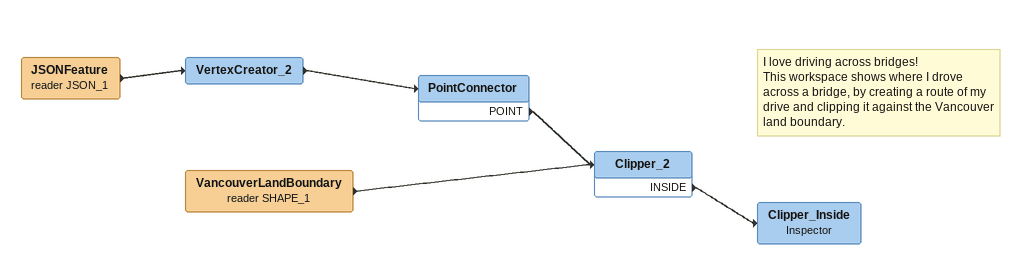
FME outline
JSONFeature (reader JSON_1)
    -> VertexCreator_2
VertexCreator_2
    -> PointConnector
PointConnector
    POINT -> Clipper_2
VancouverLandBoundary (reader SHAPE_1)
    -> Clipper_2
Clipper_2
    INSIDE -> Clipper_Inside
Note: I love driving across bridges! / This workspace shows where I drove across a bridge, by creating a route of my drive and clipping it against the Vancouver land boundary.
Clipper_Inside: Inspector
